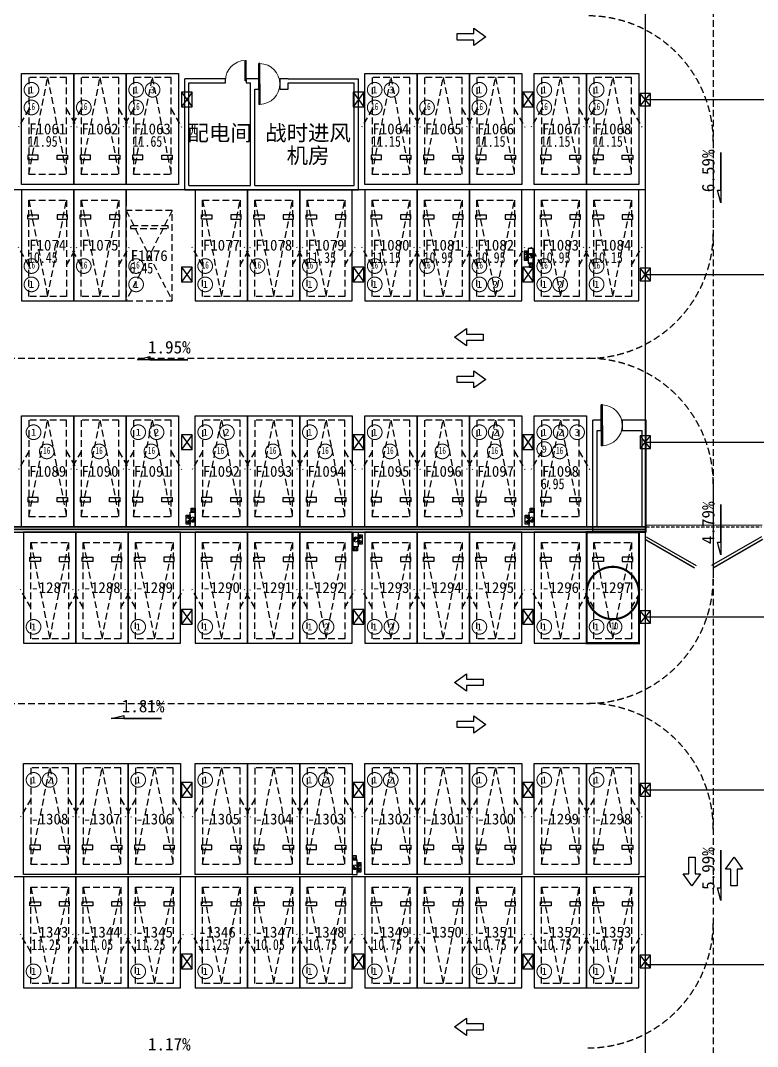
# Model space of a CAD drawing. Header units: millimetres. Extents: x 693907 to 1906102, y -24098 to 332602.
# Drawn here: x 840169 to 875380, y 114193 to 163179 of the extents above; entities that cross this region are included whole.
import ezdxf
from ezdxf.enums import TextEntityAlignment as Align

# ---------------------------------------------------------------- set-up
doc = ezdxf.new("R2010")
doc.units = ezdxf.units.MM
doc.header["$LTSCALE"] = 100
doc.linetypes.add('A6-DK-B1F$0$$0$HIDDEN2', pattern=[4.7625, 3.175, -1.5875])
doc.linetypes.add('A6-DK-B1F$0$HIDDEN2', pattern=[4.7625, 3.175, -1.5875])
doc.layers.get('Defpoints').update_dxf_attribs({"color": 189})
for name, color, linetype in [('A-ROOM-IDEN', 31, 'Continuous'), ('A6-DK-B1F$0$$0$A-PRKG', 175, 'A6-DK-B1F$0$$0$HIDDEN2'), ('A6-DK-B1F$0$-ACO-TTLB', 153, 'Continuous'), ('A6-DK-B1F$0$A-DOOR', 190, 'Continuous'), ('A6-DK-B1F$0$A-PRKG', 175, 'A6-DK-B1F$0$HIDDEN2'), ('A6-DK-B1F$0$A-PRKG-SIGN', 252, 'Continuous'), ('A6-DK-B1F$0$A-TRACK', 77, 'A6-DK-B1F$0$HIDDEN2'), ('A6-DK-B1F$0$A-WALL', 2, 'Continuous'), ('A6-DK-BG-B1F$0$A-DRAIN', 152, 'Continuous'), ('A6-DK-BG-B1F$0$A-STAIR', 142, 'Continuous'), ('A6-DK-renfang-B1F$0$PUB_HATCH', 8, 'Continuous'), ('A6-DK-renfang-B1F$0$WALL', 9, 'Continuous'), ('A6-DK-renfang-B1F$0$WALL-MOVE', 6, 'Continuous'), ('A6-W-B1$0$S-WALL-S', 4, 'Continuous'), ('a_parking_number', 120, 'Continuous'), ('a_parking_price', 211, 'Continuous'), ('TP-DK-1(xhs)$0$P-J-DIM-L', 70, 'Continuous'), ('TP-DK-1(xhs)$0$P-X-L', 240, 'Continuous'), ('TP-DK-1(xhs)$0$P-X-M', 2, 'Continuous'), ('TP-DK-1(xhs)$0$P-X-X', 1, 'Continuous'), ('xref(dwg引用图层)', 7, 'Continuous'), ('留孔', 1, 'Continuous')]:
    doc.layers.add(name, color=color, linetype=linetype)
doc.layers.add('A6-W-B1$0$S-EDIT', color=241, linetype='Continuous', plot=False)
doc.layers.add('LVTRY', color=6, linetype='Continuous', lineweight=18)
doc.layers.add('PUB_TEXT', color=7, linetype='Continuous', lineweight=15)
doc.styles.add('-黑体', font='simhei.ttf')
doc.styles.add('A6-DK-BG-B1F$0$华文细黑', font='STXIHEI.TTF')
doc.styles.add('华文细黑', font='STXIHEI.TTF')
doc.styles.add('黑体', font='simhei.ttf', dxfattribs={"width": 0.8})

# ---------------------------------------------------------------- blocks, each defined once
blk = doc.blocks.new('TP-DK-1(xhs)$0$PG01.1')
at = {"color": 1}
for p, q in [((108, 187), (0, 0)), ((80, 72), (66, 58)), ((89, 72), (66, 48)), ((99, 72), (66, 39)), ((109, 72), (66, 29)), ((118, 72), (66, 20)), ((128, 72), (66, 10)), ((138, 72), (66, 0)), ((147, 72), (76, 0)), ((150, 65), (85, 0)), ((150, 56), (94, 0)), ((150, 46), (104, 0)), ((216, 0), (108, 187)), ((150, 36), (114, 0)), ((150, 27), (123, 0)), ((150, 17), (133, 0)), ((150, 8), (142, 0)), ((324, 187), (216, 0)), ((296, 72), (282, 58)), ((305, 72), (282, 48)), ((315, 72), (282, 39)), ((325, 72), (282, 29)), ((334, 72), (282, 20)), ((344, 72), (282, 10)), ((354, 72), (282, 0)), ((363, 72), (292, 0)), ((366, 65), (301, 0)), ((366, 56), (310, 0)), ((366, 46), (320, 0)), ((432, 0), (324, 187)), ((366, 36), (330, 0)), ((366, 27), (339, 0)), ((366, 17), (349, 0)), ((366, 8), (358, 0))]:
    blk.add_line(p, q, dxfattribs=at)
at = {"color": 2}
for p, q in [((0, 0), (216, 0)), ((216, 0), (432, 0))]:
    blk.add_line(p, q, dxfattribs=at)
at = {"color": 1}
for points in [[(0, 0), (436, 0), (436, 190), (0, 190)], [(66, 72), (150, 72), (150, 0), (66, 0)], [(282, 72), (366, 72), (366, 0), (282, 0)]]:
    blk.add_lwpolyline(points, close=True, dxfattribs=at)
blk = doc.blocks.new('TP-DK-1(xhs)$0$PG02.4')
blk.add_hatch(color=1).paths.add_polyline_path([(265, 48, 0.699012), (461, 120, 0.141488), (444, 179)])
at = {"color": 1}
blk.add_line((265, 48), (444, 179), dxfattribs=at)
blk.add_lwpolyline([(0, 0), (700, 0), (700, 240), (0, 240)], close=True, dxfattribs=at)
blk.add_circle((350, 120), 111, dxfattribs=at)
blk = doc.blocks.new('TP-DK-1(xhs)')
at = {"layer": 'TP-DK-1(xhs)$0$P-J-DIM-L', "color": 8, "true_color": 0x808080}
for points in [[(122450, 151600), (122250, 151600), (122250, 151400), (122450, 151400)], [(122500, 139700), (122300, 139700), (122300, 139900), (122500, 139900)], [(113850, 138050), (114050, 138050), (114050, 137850), (113850, 137850)], [(113800, 123100), (114000, 123100), (114000, 123300), (113800, 123300)]]:
    blk.add_lwpolyline(points, close=True, dxfattribs=at)
at = {"layer": 'TP-DK-1(xhs)$0$P-J-DIM-L', "color": 8, "true_color": 0x808080, "elevation": 0}
blk.add_lwpolyline([(106300, 139700), (106100, 139700), (106100, 139900), (106300, 139900)], close=True, dxfattribs=at)
at = {"layer": 'TP-DK-1(xhs)$0$P-X-L'}
for centre in [(122350, 151500), (106200, 139800, 0), (122400, 139800), (113950, 137950), (113900, 123200)]:
    blk.add_circle(centre, 55, dxfattribs=at)
at = {"layer": 'TP-DK-1(xhs)$0$P-X-M', "extrusion": (0, 0, -1), "xscale": -1, "zscale": -1}
for p, rotation in [((-122210, 151732), 270), ((-114040, 122968), 90)]:
    blk.add_blockref('TP-DK-1(xhs)$0$PG01.1', p, dxfattribs=dict(at, rotation=rotation))
at = {"layer": 'TP-DK-1(xhs)$0$P-X-M', "extrusion": (0, 0, -1), "zscale": -1}
for p, rotation in [((-106060, 139568, 0), 270), ((-122260, 139568), 270), ((-114090, 138182), 90)]:
    blk.add_blockref('TP-DK-1(xhs)$0$PG01.1', p, dxfattribs=dict(at, rotation=rotation))
at = {"layer": 'TP-DK-1(xhs)$0$P-X-X'}
for p, rotation in [((122450, 151600), 90), ((113800, 123100), 270)]:
    blk.add_blockref('TP-DK-1(xhs)$0$PG02.4', p, dxfattribs=dict(at, rotation=rotation))
at = {"layer": 'TP-DK-1(xhs)$0$P-X-X', "xscale": -1}
for p, rotation in [((106300, 139700, 0), 90), ((122500, 139700), 90), ((113850, 138050), 270)]:
    blk.add_blockref('TP-DK-1(xhs)$0$PG02.4', p, dxfattribs=dict(at, rotation=rotation))
blk = doc.blocks.new('A6-W-B1$0$Z-1')
at = {"layer": 'A6-W-B1$0$S-EDIT'}
for p, q in [((91833, 54151), (92533, 54651)), ((91833, 54651), (92533, 54151))]:
    blk.add_line(p, q, dxfattribs=at)
at = {"layer": 'A6-W-B1$0$S-WALL-S', "color": 0, "linetype": 'ByBlock', "lineweight": -2}
blk.add_lwpolyline([(91833, 54651), (91833, 54151), (92533, 54151), (92533, 54651), (91833, 54651)], dxfattribs=at)
blk = doc.blocks.new('A6-W-B1$0$Z-2')
at = {"layer": 'A6-W-B1$0$S-EDIT'}
for p, q in [((72869, 44139), (73369, 43539)), ((73369, 44139), (72869, 43539))]:
    blk.add_line(p, q, dxfattribs=at)
at = {"layer": 'A6-W-B1$0$S-WALL-S', "color": 0, "linetype": 'ByBlock', "lineweight": -2}
blk.add_lwpolyline([(73369, 44139), (72869, 44139), (72869, 43539), (73369, 43539), (73369, 44139)], dxfattribs=at)
blk = doc.blocks.new('A6-W-B1', base_point=(85957, 40190))
at = {"layer": 'A6-W-B1$0$S-WALL-S'}
for name, p, rotation in [('A6-W-B1$0$Z-1', (137456, 291773), 270), ('A6-W-B1$0$Z-1', (145656, 291773), 270), ('A6-W-B1$0$Z-1', (153756, 291773), 270), ('A6-W-B1$0$Z-2', (286877, 243429), 180), ('A6-W-B1$0$Z-1', (137456, 283423), 270), ('A6-W-B1$0$Z-1', (145656, 283423), 270), ('A6-W-B1$0$Z-1', (153756, 283423), 270), ('A6-W-B1$0$Z-2', (286877, 235079), 180), ('A6-W-B1$0$Z-1', (137456, 275423), 270), ('A6-W-B1$0$Z-1', (145656, 275423), 270), ('A6-W-B1$0$Z-1', (153756, 275423), 270), ('A6-W-B1$0$Z-2', (286877, 227079), 180), ('A6-W-B1$0$Z-1', (137456, 267073), 270), ('A6-W-B1$0$Z-1', (145656, 267073), 270), ('A6-W-B1$0$Z-1', (153756, 267073), 270), ('A6-W-B1$0$Z-2', (286877, 218729), 180), ('A6-W-B1$0$Z-1', (137456, 258823), 270), ('A6-W-B1$0$Z-1', (145656, 258823), 270), ('A6-W-B1$0$Z-1', (153756, 258823), 270), ('A6-W-B1$0$Z-2', (286877, 210479), 180), ('A6-W-B1$0$Z-1', (137456, 250623), 270), ('A6-W-B1$0$Z-1', (145656, 250623), 270), ('A6-W-B1$0$Z-1', (153756, 250623), 270), ('A6-W-B1$0$Z-2', (286877, 202279), 180)]:
    blk.add_blockref(name, p, dxfattribs=dict(at, rotation=rotation))
blk = doc.blocks.new('A6-DK-BG-B1F$0$A-DRAIN-INDEX')
blk.add_lwpolyline([(300, 0), (0, 0), (-300, 0), (-500, 0), (-300, 50), (-300, 0)], close=True)
at = {"style": 'A6-DK-BG-B1F$0$华文细黑'}
blk.add_attdef('坡度', text='', height=250, dxfattribs=at).set_placement((0, 100), align=Align.CENTER)
blk = doc.blocks.new('A6-DK-BG-B1F')
at = {"layer": 'A6-DK-BG-B1F$0$A-STAIR'}
for p, q in [((127800, 167400), (127800, 105950)), ((127800, 159400), (134250, 159400)), ((127800, 155100, 0), (50800, 155100, 0)), ((127800, 151050), (134050, 151050)), ((127800, 143050), (134050, 143050)), ((127800, 138875), (44450, 138875)), ((127800, 134700), (134050, 134700)), ((127800, 126450), (134050, 126450)), ((127817, 122300, 0), (44467, 122300, 0)), ((127800, 118100), (134050, 118100))]:
    blk.add_line(p, q, dxfattribs=at)
at = {"layer": 'A6-DK-BG-B1F$0$A-DRAIN'}
ref = blk.add_blockref('A6-DK-BG-B1F$0$A-DRAIN-INDEX', (131406, 155978), dxfattribs=dict(at, xscale=3, yscale=3, zscale=3, rotation=90))
ref.add_attrib('坡度', '6.59%', dxfattribs={"layer": '0', "height": 600, "rotation": 90, "style": 'A6-DK-BG-B1F$0$华文细黑'}).set_placement((131106, 156002), align=Align.CENTER)
ref = blk.add_blockref('A6-DK-BG-B1F$0$A-DRAIN-INDEX', (105039, 146982), dxfattribs=dict(at, xscale=3, yscale=3, zscale=3))
ref.add_attrib('坡度', '1.95%', dxfattribs={"layer": '0', "height": 600, "style": 'A6-DK-BG-B1F$0$华文细黑'}).set_placement((105063, 147282), align=Align.CENTER)
ref = blk.add_blockref('A6-DK-BG-B1F$0$A-DRAIN-INDEX', (131406, 139173), dxfattribs=dict(at, xscale=3, yscale=3, zscale=3, rotation=90))
ref.add_attrib('坡度', '4.79%', dxfattribs={"layer": '0', "height": 600, "rotation": 90, "style": 'A6-DK-BG-B1F$0$华文细黑'}).set_placement((131106, 139197), align=Align.CENTER)
ref = blk.add_blockref('A6-DK-BG-B1F$0$A-DRAIN-INDEX', (103786, 129847), dxfattribs=dict(at, xscale=3, yscale=3, zscale=3))
ref.add_attrib('坡度', '1.81%', dxfattribs={"layer": '0', "height": 600, "style": 'A6-DK-BG-B1F$0$华文细黑'}).set_placement((103810, 130147), align=Align.CENTER)
ref = blk.add_blockref('A6-DK-BG-B1F$0$A-DRAIN-INDEX', (131406, 122665), dxfattribs=dict(at, xscale=3, yscale=3, zscale=3, rotation=90))
ref.add_attrib('坡度', '5.99%', dxfattribs={"layer": '0', "height": 600, "rotation": 90, "style": 'A6-DK-BG-B1F$0$华文细黑'}).set_placement((131106, 122689), align=Align.CENTER)
ref = blk.add_blockref('A6-DK-BG-B1F$0$A-DRAIN-INDEX', (105039, 113703), dxfattribs=dict(at, xscale=3, yscale=3, zscale=3))
ref.add_attrib('坡度', '1.17%', dxfattribs={"layer": '0', "height": 600, "style": 'A6-DK-BG-B1F$0$华文细黑'}).set_placement((105063, 114003), align=Align.CENTER)
blk = doc.blocks.new('A6-DK-renfang-B1F')
at = {"layer": 'A6-DK-renfang-B1F$0$PUB_HATCH'}
blk.add_hatch(color=256, dxfattribs=at).paths.add_polyline_path([(86075, 138750), (127850, 138750), (127850, 139000), (86200, 139000), (86075, 138917)])
for p, q in [((108691, 161275), (108741, 161275)), ((108691, 160300), (108691, 161275)), ((108741, 160300), (108741, 161275)), ((108741, 160300), (108691, 160300))]:
    blk.add_line(p, q)
at = {"extrusion": (0, 0, -1)}
for p, q in [((109391, 161125), (109341, 161125)), ((109341, 160150), (109341, 161125)), ((109391, 160150), (109391, 161125)), ((109341, 160150), (109391, 160150)), ((109341, 160150), (109341, 159175)), ((109341, 160150), (109391, 160150)), ((109391, 160150), (109391, 159175)), ((109391, 159175), (109341, 159175)), ((125750, 144825), (125700, 144825)), ((125700, 143850), (125700, 144825)), ((125750, 143850), (125750, 144825)), ((125700, 143850), (125750, 143850)), ((125700, 143850), (125700, 142875)), ((125700, 143850), (125750, 143850)), ((125750, 143850), (125750, 142875)), ((125750, 142875), (125700, 142875))]:
    blk.add_line(p, q, dxfattribs=at)
at = {"color": 0, "extrusion": (0, 0, -1)}
for p, q in [((127850, 138531), (130232, 137156)), ((133350, 138531), (130968, 137156))]:
    blk.add_line(p, q, dxfattribs=at)
at = {"color": 0, "extrusion": (0, 0, -1), "const_width": 68.8}
for points in [[(-127781, 138412), (-130163, 137037)], [(-133419, 138412), (-131037, 137037)]]:
    blk.add_lwpolyline(points, dxfattribs=at)
at = {"lineweight": 13}
blk.add_arc((108716, 160300), 975, 91.4693, 180, dxfattribs=at)
at = {"lineweight": 13, "extrusion": (0, 0, -1)}
for centre, start, end in [((-109366, 160150), 91.4693, 180), ((-109366, 160150), 180, 268.5307), ((-125725, 143850), 91.4693, 180), ((-125725, 143850), 180, 268.5307)]:
    blk.add_arc(centre, 975, start, end, dxfattribs=at)
at = {"layer": 'A6-DK-renfang-B1F$0$WALL', "color": 3}
for p, q in [((86075, 138750), (127850, 138750)), ((127850, 139000), (86200, 139000)), ((127850, 138750), (127850, 139000))]:
    blk.add_line(p, q, dxfattribs=at)
at = {"layer": 'A6-DK-renfang-B1F$0$WALL-MOVE', "color": 3}
for p, q in [((105800, 155100), (105800, 160400)), ((107741, 160400), (105800, 160400)), ((106000, 155300), (106000, 160200)), ((106000, 160200), (107741, 160200)), ((107741, 160200), (107741, 160400)), ((109041, 160400), (108741, 160400)), ((108741, 160400), (108741, 160200)), ((108741, 160200), (108941, 160200)), ((108941, 155300), (108941, 160200)), ((109341, 160400), (109041, 160400)), ((109341, 159900), (109341, 160400)), ((110741, 160400), (110341, 160400)), ((110341, 160400), (110341, 159900)), ((110741, 160400), (114100, 160400)), ((110741, 160200), (113900, 160200)), ((110741, 159900), (110741, 160200)), ((113900, 155300), (113900, 160200)), ((114100, 155100), (114100, 160400)), ((109141, 155300), (109141, 159900)), ((109141, 159900), (109341, 159900)), ((110341, 159900), (110741, 159900)), ((106000, 155300), (108941, 155300)), ((109141, 155300), (113900, 155300)), ((105800, 155100), (109041, 155100)), ((109041, 155100), (114100, 155100)), ((125300, 138800), (125300, 144100)), ((125700, 144100), (125300, 144100)), ((125700, 143600), (125700, 144100)), ((127850, 144100), (126700, 144100)), ((126700, 144100), (126700, 143600)), ((127850, 139000), (127850, 144100)), ((125500, 139000), (125500, 143600)), ((125500, 143600), (125700, 143600)), ((126700, 143600), (127650, 143600)), ((127650, 139000), (127650, 143600)), ((125300, 138800), (127800, 138800)), ((125500, 139000), (127800, 139000)), ((127650, 139000), (127850, 139000)), ((127800, 139000), (127800, 138800))]:
    blk.add_line(p, q, dxfattribs=at)
blk = doc.blocks.new('A6-DK-B1F$0$A$C48A675EB')
at = {"layer": 'A6-DK-B1F$0$A-TRACK', "linetype": 'ByBlock'}
blk.add_lwpolyline([(1047, -516), (1047, -195), (50, -195), (50, 195), (1047, 195), (1047, 517), (1759, 0)], close=True, dxfattribs=at)
blk = doc.blocks.new('A6-DK-B1F$0$gsethsergtyf')
at = {"layer": 'A6-DK-B1F$0$A-TRACK'}
for p, q in [((131050, 188910), (131050, 73030)), ((131050, 157400), (131050, 153050)), ((53550, 147050, 0), (125050, 147050, 0)), ((131050, 141050), (131050, 136575)), ((53550, 130575, 0), (125050, 130575, 0))]:
    blk.add_line(p, q, dxfattribs=at)
for centre, start, end in [((125050, 157400, 0), 0, 90), ((125050, 153050, 0), 270, 0), ((125050, 141050, 0), 0, 90), ((125050, 136575, 0), 270, 0), ((125050, 124575, 0), 0, 90), ((125050, 120125, 0), 270, 0)]:
    blk.add_arc(centre, 6000, start, end, dxfattribs=at)
at = {"layer": 'A6-DK-B1F$0$A-TRACK', "linetype": 'ByBlock', "xscale": 0.8, "yscale": 0.8, "zscale": 0.8}
for p in [(118777, 162396, 0), (118777, 146046, 0), (118777, 129571, 0)]:
    blk.add_blockref('A6-DK-B1F$0$A$C48A675EB', p, dxfattribs=at)
at = {"layer": 'A6-DK-B1F$0$A-TRACK', "linetype": 'ByBlock'}
for p, xscale, yscale, zscale, rotation in [((120090, 148054, 0), 0.8, 0.8, 0.8, 180), ((120090, 131579, 0), 0.8, 0.8, 0.8, 180), ((130032, 123273, 0), 0.8, 0.8, 0.8, 270), ((132041, 121823, 0), 0.8000000000000003, 0.8000000000000003, 0.8000000000000003, 90), ((120090, 115129, 0), 0.8, 0.8, 0.8, 180)]:
    blk.add_blockref('A6-DK-B1F$0$A$C48A675EB', p, dxfattribs=dict(at, xscale=xscale, yscale=yscale, zscale=zscale, rotation=rotation))
blk = doc.blocks.new('A6-DK-B1F$0$标准车位')
blk.add_lwpolyline([(350, 4600), (1250, 0), (2150, 4600)])
blk.add_lwpolyline([(350, 4600), (2150, 4600), (2150, 0), (350, 0)], close=True)
at = {"layer": 'A6-DK-B1F$0$A-PRKG-SIGN'}
for points in [[(0, -200), (2500, -200), (2500, 5100), (0, 5100)], [(300, 3900), (800, 3900), (800, 3700), (300, 3700)], [(2200, 3900), (1700, 3900), (1700, 3700), (2200, 3700)]]:
    blk.add_lwpolyline(points, close=True, dxfattribs=at)
at = {"layer": 'Defpoints', "color": 8, "linetype": 'A6-DK-B1F$0$HIDDEN2', "extrusion": (-5.18032e-09, 4.96178e-22, 1), "elevation": 0}
for points in [[(350, 1500), (-145, 2357)], [(2150, 1500), (2645, 2357)]]:
    blk.add_lwpolyline(points, dxfattribs=at)
blk = doc.blocks.new('A6-DK-B1F$0$$0$A$C46FA2BC5')
at = {"layer": 'A6-DK-B1F$0$$0$A-PRKG', "color": 6, "linetype": 'ByBlock'}
blk.add_lwpolyline([(-2200, 0), (0, 0), (0, -4300), (-2200, -4300)], close=True, dxfattribs=at)
at = {"layer": 'A6-DK-B1F$0$$0$A-PRKG', "color": 6}
for points in [[(0, -4300), (-2200, 0)], [(-2200, -4300), (0, 0)]]:
    blk.add_lwpolyline(points, dxfattribs=at)
blk.add_lwpolyline([(-2000, -3450), (-200, -3450), (-200, -3570), (-2000, -3570)], close=True, dxfattribs=at)
blk = doc.blocks.new('*U459')
at = {"linetype": 'A6-DK-B1F$0$HIDDEN2', "ltscale": 0.5}
blk.add_line((0, 0), (-5500, 0), dxfattribs=at)
at = {"const_width": 35}
blk.add_lwpolyline([(50, 82.5), (-5550, 82.5)], dxfattribs=at)

msp = doc.modelspace()

# ---------------------------------------------------------------- linework, layer by layer
at = {"layer": 'A6-DK-B1F$0$-ACO-TTLB'}
for p, q in [((845216.9, 155100), (845216.9, 154320)), ((848516.9, 155100, 0), (848516.9, 154320, 0))]:
    msp.add_line(p, q, dxfattribs=at)
at = {"layer": 'A6-DK-B1F$0$A-WALL'}
for p, q in [((834116.9, 139000), (870016.9, 139000)), ((834316.9, 138750), (870016.9, 138750))]:
    msp.add_line(p, q, dxfattribs=at)
at = {"layer": 'LVTRY', "color": 6, "const_width": 50}
for points in [[(841042.6, 159871.2, 1), (840342.6, 159871.2, 1)], [(846042.6, 159871.2, 1), (845342.6, 159871.2, 1)], [(846828.8, 159871.2, 1), (846128.8, 159871.2, 1)], [(857442.6, 159871.2, 1), (856742.6, 159871.2, 1)], [(858247.5, 159871.2, 1), (857547.5, 159871.2, 1)], [(862442.6, 159871.2, 1), (861742.6, 159871.2, 1)], [(865542.6, 159871.2, 1), (864842.6, 159871.2, 1)], [(868042.6, 159871.2, 1), (867342.6, 159871.2, 1)], [(841042.6, 159025.7, 1), (840342.6, 159025.7, 1)], [(843542.6, 159025.7, 1), (842842.6, 159025.7, 1)], [(846042.6, 159025.7, 1), (845342.6, 159025.7, 1)], [(857442.6, 159025.7, 1), (856742.6, 159025.7, 1)], [(859942.6, 159025.7, 1), (859242.6, 159025.7, 1)], [(862442.6, 159025.7, 1), (861742.6, 159025.7, 1)], [(865542.6, 159025.7, 1), (864842.6, 159025.7, 1)], [(868042.6, 159025.7, 1), (867342.6, 159025.7, 1)], [(841042.6, 151455.3, 1), (840342.6, 151455.3, 1)], [(843542.6, 151455.3, 1), (842842.6, 151455.3, 1)], [(846042.6, 151455.3, 1), (845342.6, 151455.3, 1)], [(849342.6, 151455.3, 1), (848642.6, 151455.3, 1)], [(851842.6, 151455.3, 1), (851142.6, 151455.3, 1)], [(854342.6, 151455.3, 1), (853642.6, 151455.3, 1)], [(857442.6, 151455.3, 1), (856742.6, 151455.3, 1)], [(859942.6, 151455.3, 1), (859242.6, 151455.3, 1)], [(862442.6, 151455.3, 1), (861742.6, 151455.3, 1)], [(865542.6, 151455.3, 1), (864842.6, 151455.3, 1)], [(868042.6, 151455.3, 1), (867342.6, 151455.3, 1)], [(841042.6, 150578.8, 1), (840342.6, 150578.8, 1)], [(846042.6, 150578.8, 1), (845342.6, 150578.8, 1)], [(849342.6, 150578.8, 1), (848642.6, 150578.8, 1)], [(854342.6, 150578.8, 1), (853642.6, 150578.8, 1)], [(857442.6, 150578.8, 1), (856742.6, 150578.8, 1)], [(862442.6, 150578.8, 1), (861742.6, 150578.8, 1)], [(863200.5, 150578.8, 1), (862500.5, 150578.8, 1)], [(865542.6, 150578.8, 1), (864842.6, 150578.8, 1)], [(866300.5, 150578.8, 1), (865600.5, 150578.8, 1)], [(868042.6, 150578.8, 1), (867342.6, 150578.8, 1)], [(841142.6, 143521.2, 1), (840442.6, 143521.2, 1)], [(846142.6, 143521.2, 1), (845442.6, 143521.2, 1)], [(847016.8, 143521.2, 1), (846316.8, 143521.2, 1)], [(849342.6, 143521.2, 1), (848642.6, 143521.2, 1)], [(850379.4, 143521.2, 1), (849679.4, 143521.2, 1)], [(854342.6, 143521.2, 1), (853642.6, 143521.2, 1)], [(857442.6, 143521.2, 1), (856742.6, 143521.2, 1)], [(862442.6, 143521.2, 1), (861742.6, 143521.2, 1)], [(863224, 143521.2, 1), (862524, 143521.2, 1)], [(865542.6, 143521.2, 1), (864842.6, 143521.2, 1)], [(866324, 143521.2, 1), (865624, 143521.2, 1)], [(867111, 143521.2, 1), (866411, 143521.2, 1)], [(865542.6, 142716.8, 1), (864842.6, 142716.8, 1)], [(841775.5, 142604.5, 1), (841075.5, 142604.5, 1)], [(844275.5, 142604.5, 1), (843575.5, 142604.5, 1)], [(846775.5, 142604.5, 1), (846075.5, 142604.5, 1)], [(850075.5, 142604.5, 1), (849375.5, 142604.5, 1)], [(852575.5, 142604.5, 1), (851875.5, 142604.5, 1)], [(855075.5, 142604.5, 1), (854375.5, 142604.5, 1)], [(858175.5, 142604.5, 1), (857475.5, 142604.5, 1)], [(860675.5, 142604.5, 1), (859975.5, 142604.5, 1)], [(863175.5, 142604.5, 1), (862475.5, 142604.5, 1)], [(866275.5, 142604.5, 1), (865575.5, 142604.5, 1)], [(841142.6, 134228.8, 1), (840442.6, 134228.8, 1)], [(846142.6, 134228.8, 1), (845442.6, 134228.8, 1)], [(849342.6, 134228.8, 1), (848642.6, 134228.8, 1)], [(854342.6, 134228.8, 1), (853642.6, 134228.8, 1)], [(855139.6, 134228.8, 1), (854439.6, 134228.8, 1)], [(857442.6, 134228.8, 1), (856742.6, 134228.8, 1)], [(858239.6, 134228.8, 1), (857539.6, 134228.8, 1)], [(862442.6, 134228.8, 1), (861742.6, 134228.8, 1)], [(865542.6, 134228.8, 1), (864842.6, 134228.8, 1)], [(868042.6, 134228.8, 1), (867342.6, 134228.8, 1)], [(868901.1, 134228.8, 1), (868201.1, 134228.8, 1)], [(841142.6, 126921.2, 1), (840442.6, 126921.2, 1)], [(841908.8, 126921.2, 1), (841208.8, 126921.2, 1)], [(846142.6, 126921.2, 1), (845442.6, 126921.2, 1)], [(849342.6, 126921.2, 1), (848642.6, 126921.2, 1)], [(854342.6, 126921.2, 1), (853642.6, 126921.2, 1)], [(855108.8, 126921.2, 1), (854408.8, 126921.2, 1)], [(857442.6, 126921.2, 1), (856742.6, 126921.2, 1)], [(858208.8, 126921.2, 1), (857508.8, 126921.2, 1)], [(862442.6, 126921.2, 1), (861742.6, 126921.2, 1)], [(865542.6, 126921.2, 1), (864842.6, 126921.2, 1)], [(868042.6, 126921.2, 1), (867342.6, 126921.2, 1)], [(841142.6, 117778.8, 1), (840442.6, 117778.8, 1)], [(846142.6, 117778.8, 1), (845442.6, 117778.8, 1)], [(849342.6, 117778.8, 1), (848642.6, 117778.8, 1)], [(854342.6, 117778.8, 1), (853642.6, 117778.8, 1)], [(857442.6, 117778.8, 1), (856742.6, 117778.8, 1)], [(862442.6, 117778.8, 1), (861742.6, 117778.8, 1)], [(865542.6, 117778.8, 1), (864842.6, 117778.8, 1)], [(868042.6, 117778.8, 1), (867342.6, 117778.8, 1)]]:
    msp.add_lwpolyline(points, format="xyb", close=True, dxfattribs=at)
at = {"layer": '留孔', "const_width": 100}
msp.add_lwpolyline([(869716.9, 133450), (867216.9, 133450), (867216.9, 138750), (869716.9, 138750)], close=True, dxfattribs=at)
msp.add_lwpolyline([(867216.9, 135845, 1), (869716.9, 135845, 1), (867216.9, 135845, 1)], format="xyb", dxfattribs=at)

# ---------------------------------------------------------------- block references
msp.add_blockref('A6-DK-B1F$0$gsethsergtyf', (742216.9, 0))
at = {"layer": 'A6-DK-B1F$0$A-DOOR', "xscale": -1}
msp.add_blockref('*U459', (870066.9, 139000), dxfattribs=at)
at = {"layer": 'A6-DK-B1F$0$A-PRKG', "linetype": 'ByBlock', "extrusion": (-5.18032e-09, -4.99113e-22, -1), "zscale": -1, "rotation": 180}
for p in [(-840216.9, 160450, 0), (-842716.9, 160450, 0), (-845216.9, 160450, 0), (-856616.9, 160450, 0), (-859116.9, 160450, 0), (-861616.9, 160450, 0), (-864716.9, 160450, 0), (-867216.9, 160450, 0), (-840216.9, 144100, 0), (-842716.9, 144100, 0), (-845216.9, 144100, 0), (-848516.9, 144100, 0), (-851016.9, 144100, 0), (-853516.9, 144100, 0), (-856616.9, 144100, 0), (-859116.9, 144100, 0), (-861616.9, 144100, 0), (-864716.9, 144100, 0), (-840316.9, 127500, 0), (-842816.9, 127500, 0), (-845316.9, 127500, 0), (-848516.9, 127500, 0), (-851016.9, 127500, 0), (-853516.9, 127500, 0), (-856616.9, 127500, 0), (-859116.9, 127500, 0), (-861616.9, 127500, 0), (-864716.9, 127500, 0), (-867216.9, 127500, 0)]:
    msp.add_blockref('A6-DK-B1F$0$标准车位', p, dxfattribs=at)
at = {"layer": 'A6-DK-B1F$0$A-PRKG', "linetype": 'ByBlock', "extrusion": (-5.18032e-09, 4.99294e-22, -1), "xscale": -1, "zscale": -1, "rotation": 359.9999999999999}
for p in [(-840216.9, 150000, 0), (-842716.9, 150000, 0), (-848516.9, 150000, 0), (-851016.9, 150000, 0), (-853516.9, 150000, 0), (-856616.9, 150000, 0), (-859116.9, 150000, 0), (-861616.9, 150000, 0), (-864716.9, 150000, 0), (-867216.9, 150000, 0), (-840316.9, 133650, 0), (-842816.9, 133650, 0), (-845316.9, 133650, 0), (-848516.9, 133650, 0), (-851016.9, 133650, 0), (-853516.9, 133650, 0), (-856616.9, 133650, 0), (-859116.9, 133650, 0), (-861616.9, 133650, 0), (-864716.9, 133650, 0), (-867216.9, 133650, 0), (-840316.9, 117200, 0), (-842816.9, 117200, 0), (-845316.9, 117200, 0), (-848516.9, 117200, 0), (-851016.9, 117200, 0), (-853516.9, 117200, 0), (-856616.9, 117200, 0), (-859116.9, 117200, 0), (-861616.9, 117200, 0), (-864716.9, 117200, 0), (-867216.9, 117200, 0)]:
    msp.add_blockref('A6-DK-B1F$0$标准车位', p, dxfattribs=at)
at = {"layer": 'A6-DK-B1F$0$A-PRKG', "xscale": -1, "rotation": 180}
msp.add_blockref('A6-DK-B1F$0$$0$A$C46FA2BC5', (847416.9, 149800), dxfattribs=at)
at = {"layer": 'xref(dwg引用图层)'}
for name in ['A6-W-B1', 'TP-DK-1(xhs)', 'A6-DK-BG-B1F', 'A6-DK-renfang-B1F']:
    msp.add_blockref(name, (742216.9, 0), dxfattribs=at)

# ---------------------------------------------------------------- texts
at = {"layer": 'A-ROOM-IDEN', "style": '华文细黑'}
for s, p in [('配电间', (849680.7, 157435.9)), ('战时进风', (853905, 157435.9)), ('机房', (853905, 156357))]:
    msp.add_text(s, height=750, dxfattribs=at).set_placement(p, align=Align.CENTER)
at = {"layer": 'a_parking_number', "style": '华文细黑'}
for s, p in [('F1061', (841466.9, 158000)), ('F1062', (843966.9, 158000)), ('F1063', (846466.9, 158000)), ('F1064', (857866.9, 158000)), ('F1065', (860366.9, 158000)), ('F1066', (862866.9, 158000)), ('F1067', (865966.9, 158000)), ('F1068', (868466.9, 158000)), ('F1074', (841466.9, 152450)), ('F1075', (843966.9, 152450)), ('F1077', (849766.9, 152450)), ('F1078', (852266.9, 152450)), ('F1079', (854766.9, 152450)), ('F1080', (857866.9, 152450)), ('F1081', (860366.9, 152450)), ('F1082', (862866.9, 152450)), ('F1083', (865966.9, 152450)), ('F1084', (868466.9, 152450)), ('F1076', (846316.9, 151950)), ('F1089', (841466.9, 141650)), ('F1090', (843966.9, 141650)), ('F1091', (846466.9, 141650)), ('F1092', (849766.9, 141650)), ('F1093', (852266.9, 141650)), ('F1094', (854766.9, 141650)), ('F1095', (857866.9, 141650)), ('F1096', (860366.9, 141650)), ('F1097', (862866.9, 141650)), ('F1098', (865966.9, 141650)), ('-1287', (841566.9, 136100, 0)), ('-1288', (844066.9, 136100, 0)), ('-1289', (846566.9, 136100, 0)), ('-1290', (849766.9, 136100, 0)), ('-1291', (852266.9, 136100, 0)), ('-1292', (854766.9, 136100, 0)), ('-1293', (857866.9, 136100, 0)), ('-1294', (860366.9, 136100, 0)), ('-1295', (862866.9, 136100, 0)), ('-1296', (865966.9, 136100, 0)), ('-1297', (868466.9, 136100, 0)), ('-1308', (841566.9, 125050, 0)), ('-1307', (844066.9, 125050, 0)), ('-1306', (846566.9, 125050, 0)), ('-1305', (849766.9, 125050, 0)), ('-1304', (852266.9, 125050, 0)), ('-1303', (854766.9, 125050, 0)), ('-1302', (857866.9, 125050, 0)), ('-1301', (860366.9, 125050, 0)), ('-1300', (862866.9, 125050, 0)), ('-1299', (865966.9, 125050, 0)), ('-1298', (868466.9, 125050, 0)), ('-1343', (841566.9, 119650, 0)), ('-1344', (844066.9, 119650, 0)), ('-1345', (846566.9, 119650, 0)), ('-1346', (849569.4, 119650, 0)), ('-1347', (852266.9, 119650, 0)), ('-1348', (854766.9, 119650, 0)), ('-1349', (857866.9, 119650, 0)), ('-1350', (860366.9, 119650, 0)), ('-1351', (862866.9, 119650, 0)), ('-1352', (865966.9, 119650, 0)), ('-1353', (868466.9, 119650, 0))]:
    msp.add_text(s, height=520, dxfattribs=at).set_placement(p, align=Align.MIDDLE)
at = {"layer": 'a_parking_price', "style": '黑体', "width": 0.8}
for s, p in [('11.95', (840526.8, 157150.1)), ('11.65', (845526.8, 157150.1)), ('11.15', (856926.8, 157150.1)), ('11.15', (861926.8, 157150.1)), ('11.15', (865026.8, 157150.1)), ('11.15', (867526.8, 157150.1)), ('10.45', (840526.8, 151600.1)), ('11.35', (853826.8, 151600.1)), ('11.15', (856926.8, 151600.1)), ('10.95', (859426.8, 151600.1)), ('10.95', (861926.8, 151600.1)), ('10.95', (865026.8, 151600.1)), ('10.15', (867526.8, 151600.1)), ('6.45', (845376.8, 151100.1)), ('6.95', (865026.8, 140800.1)), ('11.25', (840680, 118800.1)), ('11.05', (843180, 118800.1)), ('11.25', (845680, 118800.1)), ('11.25', (848682.6, 118800.1)), ('10.05', (851380, 118800.1)), ('10.75', (853880, 118800.1)), ('10.75', (856980, 118800.1)), ('10.75', (861980, 118800.1)), ('10.75', (865080, 118800.1)), ('10.75', (867580, 118800.1))]:
    msp.add_text(s, height=520, dxfattribs=at).set_placement(p)
at = {"layer": 'PUB_TEXT', "color": 6, "style": '-黑体'}
for s, width, p, p2 in [('1', 1.065055, (840564.3, 159704.9), (840820.9, 159704.9)), ('1', 1.065055, (845564.3, 159704.9), (845820.9, 159704.9)), ('3', 1.032317, (846354.5, 159702), (846603.2, 159702)), ('1', 1.065055, (856964.3, 159704.9), (857220.9, 159704.9)), ('3', 1.032317, (857773.1, 159702), (858021.8, 159702)), ('1', 1.065055, (861964.3, 159704.9), (862220.9, 159704.9)), ('1', 1.065055, (865064.3, 159704.9), (865320.9, 159704.9)), ('1', 1.065055, (867564.3, 159704.9), (867820.9, 159704.9)), ('16', 0.720691, (840519, 158907.6), (840866.2, 158907.6)), ('16', 0.720691, (843019, 158907.6), (843366.2, 158907.6)), ('16', 0.720691, (845519, 158907.6), (845866.2, 158907.6)), ('16', 0.720691, (856919, 158907.6), (857266.2, 158907.6)), ('16', 0.720691, (859419, 158907.6), (859766.2, 158907.6)), ('16', 0.720691, (861919, 158907.6), (862266.2, 158907.6)), ('16', 0.720691, (865019, 158907.6), (865366.2, 158907.6)), ('16', 0.720691, (867519, 158907.6), (867866.2, 158907.6)), ('16', 0.720691, (840519, 151337.2), (840866.2, 151337.2)), ('16', 0.720691, (843019, 151337.2), (843366.2, 151337.2)), ('16', 0.720691, (845519, 151337.2), (845866.2, 151337.2)), ('16', 0.720691, (848819, 151337.2), (849166.2, 151337.2)), ('16', 0.720691, (851319, 151337.2), (851666.2, 151337.2)), ('16', 0.720691, (853819, 151337.2), (854166.2, 151337.2)), ('16', 0.720691, (856919, 151337.2), (857266.2, 151337.2)), ('16', 0.720691, (859419, 151337.2), (859766.2, 151337.2)), ('16', 0.720691, (861919, 151337.2), (862266.2, 151337.2)), ('16', 0.720691, (865019, 151337.2), (865366.2, 151337.2)), ('16', 0.720691, (867519, 151337.2), (867866.2, 151337.2)), ('1', 1.065055, (840564.3, 150412.5), (840820.9, 150412.5)), ('1', 1.065055, (845564.3, 150412.5), (845820.9, 150412.5)), ('1', 1.065055, (848864.3, 150412.5), (849120.9, 150412.5)), ('1', 1.065055, (853864.3, 150412.5), (854120.9, 150412.5)), ('1', 1.065055, (856964.3, 150412.5), (857220.9, 150412.5)), ('1', 1.065055, (861964.3, 150412.5), (862220.9, 150412.5)), ('2', 1.048503, (862724.2, 150411), (862976.7, 150411)), ('1', 1.065055, (865064.3, 150412.5), (865320.9, 150412.5)), ('2', 1.048503, (865824.2, 150411), (866076.7, 150411)), ('1', 1.065055, (867564.3, 150412.5), (867820.9, 150412.5)), ('1', 1.065055, (840664.3, 143354.9), (840920.9, 143354.9)), ('1', 1.065055, (845664.3, 143354.9), (845920.9, 143354.9)), ('2', 1.065055, (846538.6, 143354.9), (846795.1, 143354.9)), ('1', 1.065055, (848864.3, 143354.9), (849120.9, 143354.9)), ('2', 1.065055, (849901.1, 143354.9), (850157.6, 143354.9)), ('1', 1.065055, (853864.3, 143354.9), (854120.9, 143354.9)), ('1', 1.065055, (856964.3, 143354.9), (857220.9, 143354.9)), ('1', 1.065055, (861964.3, 143354.9), (862220.9, 143354.9)), ('2', 1.048503, (862747.7, 143353.4), (863000.2, 143353.4)), ('1', 1.065055, (865064.3, 143354.9), (865320.9, 143354.9)), ('2', 1.048503, (865847.7, 143353.4), (866100.2, 143353.4)), ('3', 1.032317, (866636.7, 143352), (866885.3, 143352)), ('16', 0.720691, (841251.9, 142486.4), (841599.1, 142486.4)), ('16', 0.720691, (843751.9, 142486.4), (844099.1, 142486.4)), ('16', 0.720691, (846251.9, 142486.4), (846599.1, 142486.4)), ('16', 0.720691, (849551.9, 142486.4), (849899.1, 142486.4)), ('16', 0.720691, (852051.9, 142486.4), (852399.1, 142486.4)), ('16', 0.720691, (854551.9, 142486.4), (854899.1, 142486.4)), ('16', 0.720691, (857651.9, 142486.4), (857999.1, 142486.4)), ('16', 0.720691, (860151.9, 142486.4), (860499.1, 142486.4)), ('16', 0.720691, (862651.9, 142486.4), (862999.1, 142486.4)), ('9', 1.032317, (865068.3, 142547.6), (865317, 142547.6)), ('16', 0.720691, (865751.9, 142486.4), (866099.1, 142486.4)), ('1', 1.065055, (840664.3, 134062.5), (840920.9, 134062.5)), ('1', 1.065055, (845664.3, 134062.5), (845920.9, 134062.5)), ('1', 1.065055, (848864.3, 134062.5), (849120.9, 134062.5)), ('1', 1.065055, (853864.3, 134062.5), (854120.9, 134062.5)), ('2', 1.048503, (854663.3, 134061), (854915.9, 134061)), ('1', 1.065055, (856964.3, 134062.5), (857220.9, 134062.5)), ('2', 1.048503, (857763.3, 134061), (858015.9, 134061)), ('1', 1.065055, (861964.3, 134062.5), (862220.9, 134062.5)), ('1', 1.065055, (865064.3, 134062.5), (865320.9, 134062.5)), ('1', 1.065055, (867564.3, 134062.5), (867820.9, 134062.5)), ('10', 0.720691, (868377.5, 134110.7), (868724.7, 134110.7)), ('1', 1.065055, (840664.3, 126754.9), (840920.9, 126754.9)), ('2', 1.048503, (841432.5, 126753.4), (841685.1, 126753.4)), ('1', 1.065055, (845664.3, 126754.9), (845920.9, 126754.9)), ('1', 1.065055, (848864.3, 126754.9), (849120.9, 126754.9)), ('1', 1.065055, (853864.3, 126754.9), (854120.9, 126754.9)), ('2', 1.048503, (854632.5, 126753.4), (854885.1, 126753.4)), ('1', 1.065055, (856964.3, 126754.9), (857220.9, 126754.9)), ('2', 1.048503, (857732.5, 126753.4), (857985.1, 126753.4)), ('1', 1.065055, (861964.3, 126754.9), (862220.9, 126754.9)), ('1', 1.065055, (865064.3, 126754.9), (865320.9, 126754.9)), ('1', 1.065055, (867564.3, 126754.9), (867820.9, 126754.9)), ('1', 1.065055, (840664.3, 117612.5), (840920.9, 117612.5)), ('1', 1.065055, (845664.3, 117612.5), (845920.9, 117612.5)), ('1', 1.065055, (848864.3, 117612.5), (849120.9, 117612.5)), ('1', 1.065055, (853864.3, 117612.5), (854120.9, 117612.5)), ('1', 1.065055, (856964.3, 117612.5), (857220.9, 117612.5)), ('1', 1.065055, (861964.3, 117612.5), (862220.9, 117612.5)), ('1', 1.065055, (865064.3, 117612.5), (865320.9, 117612.5)), ('1', 1.065055, (867564.3, 117612.5), (867820.9, 117612.5))]:
    msp.add_text(s, height=335, dxfattribs=dict(at, width=width)).set_placement(p, p2, align=Align.FIT)

doc.saveas('drawing.dxf')
